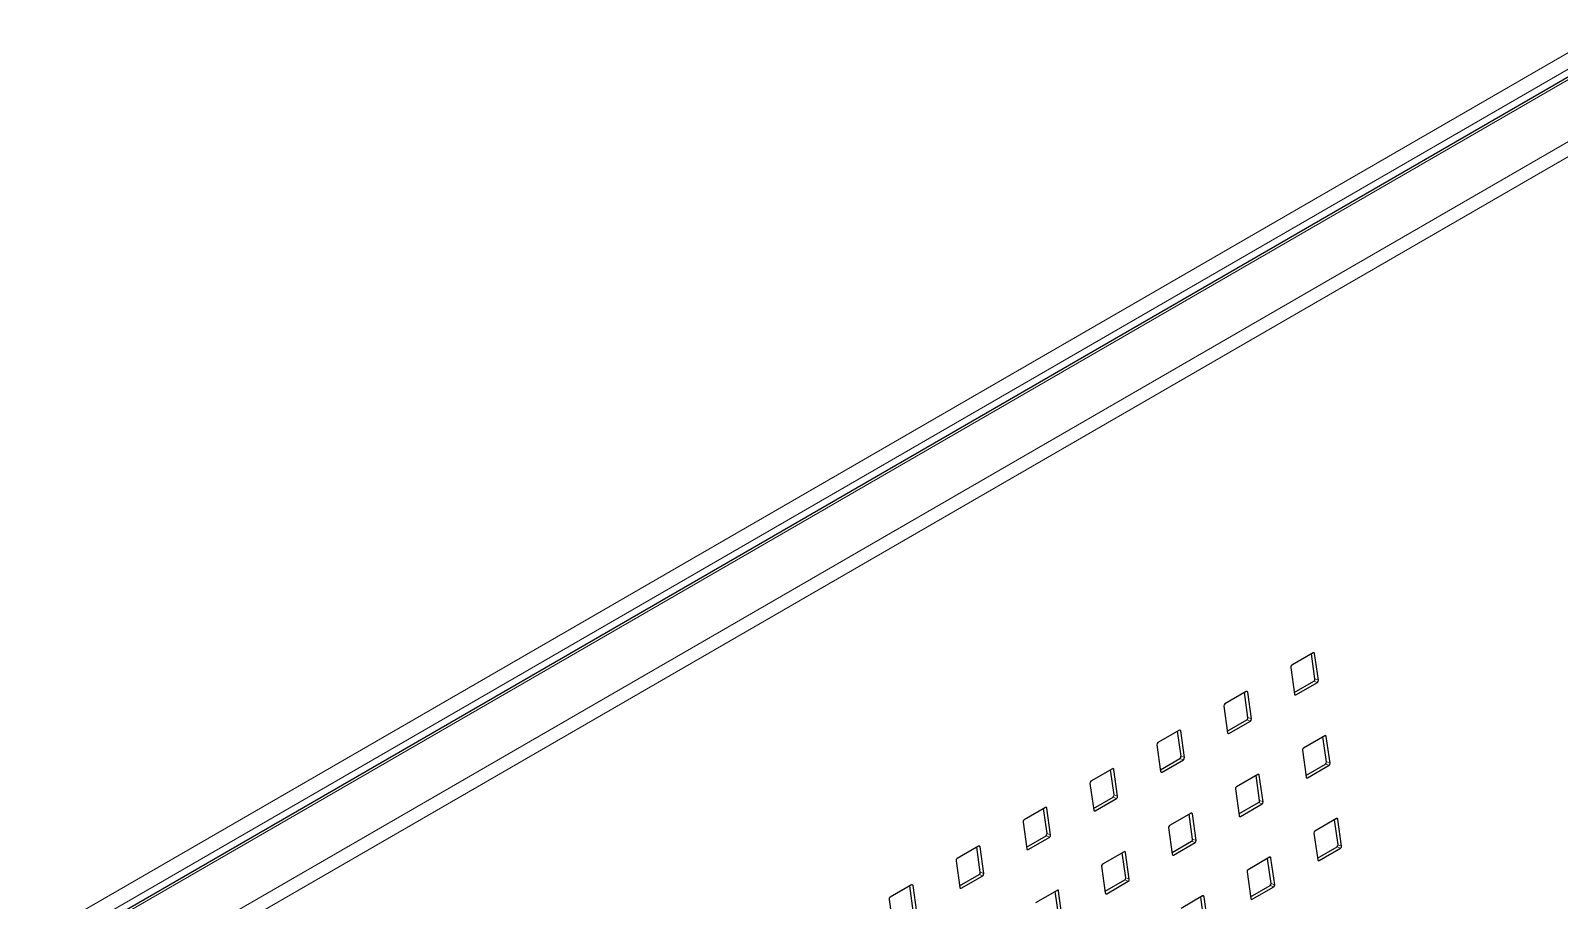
# Model space of a CAD drawing. Header units: millimetres. Extents: x -218071 to -203542, y 15363 to 51382.
# Drawn here: x -216897.22 to -216852, y 51111.26 to 51136.97 of the extents above; entities that cross this region are included whole.
import ezdxf

# ---------------------------------------------------------------- set-up
doc = ezdxf.new("R2010")
doc.units = ezdxf.units.MM
doc.header["$LTSCALE"] = 4
doc.layers.add('TPF-EQUIPEMENT', color=7, linetype='Continuous')

msp = doc.modelspace()

# ---------------------------------------------------------------- linework, layer by layer
at = {"layer": 'TPF-EQUIPEMENT', "color": 7, "linetype": 'Continuous', "lineweight": 25}
for p, q in [((-216812.005, 51158.526), (-216949.325, 51079.272)), ((-216859.278, 51118.577), (-216859.915, 51118.209)), ((-216859.231, 51117.805), (-216859.334, 51118.544)), ((-216859.126, 51117.766), (-216859.237, 51118.553)), ((-216859.944, 51118.145), (-216859.833, 51117.358)), ((-216861.258, 51117.434), (-216861.895, 51117.067)), ((-216861.106, 51116.623), (-216861.217, 51117.411)), ((-216859.84, 51117.406), (-216859.26, 51117.741)), ((-216859.792, 51117.334), (-216859.155, 51117.702)), ((-216861.924, 51117.003), (-216861.813, 51116.215)), ((-216861.211, 51116.662), (-216861.314, 51117.402)), ((-216861.82, 51116.263), (-216861.24, 51116.598)), ((-216861.772, 51116.192), (-216861.135, 51116.559)), ((-216863.238, 51116.291), (-216863.874, 51115.924)), ((-216863.19, 51115.519), (-216863.294, 51116.259)), ((-216863.086, 51115.48), (-216863.197, 51116.268)), ((-216858.934, 51116.126), (-216859.571, 51115.759)), ((-216858.887, 51115.355), (-216858.991, 51116.094)), ((-216858.782, 51115.315), (-216858.893, 51116.103)), ((-216863.904, 51115.86), (-216863.793, 51115.072)), ((-216859.6, 51115.695), (-216859.49, 51114.907)), ((-216865.218, 51115.149), (-216865.854, 51114.781)), ((-216863.8, 51115.12), (-216863.22, 51115.455)), ((-216863.752, 51115.049), (-216863.115, 51115.416)), ((-216859.496, 51114.955), (-216858.916, 51115.29)), ((-216859.448, 51114.884), (-216858.812, 51115.251)), ((-216865.884, 51114.717), (-216865.773, 51113.93)), ((-216865.17, 51114.377), (-216865.274, 51115.116)), ((-216865.066, 51114.338), (-216865.176, 51115.125)), ((-216860.914, 51114.984), (-216861.551, 51114.616)), ((-216860.867, 51114.212), (-216860.971, 51114.951)), ((-216860.762, 51114.173), (-216860.873, 51114.96)), ((-216865.78, 51113.978), (-216865.2, 51114.313)), ((-216865.732, 51113.906), (-216865.095, 51114.274)), ((-216861.58, 51114.552), (-216861.469, 51113.765)), ((-216867.198, 51114.006), (-216867.834, 51113.639)), ((-216867.15, 51113.234), (-216867.254, 51113.974)), ((-216867.046, 51113.195), (-216867.156, 51113.983)), ((-216862.894, 51113.841), (-216863.531, 51113.474)), ((-216862.847, 51113.069), (-216862.95, 51113.809)), ((-216862.742, 51113.03), (-216862.853, 51113.818)), ((-216861.476, 51113.813), (-216860.896, 51114.148)), ((-216861.428, 51113.741), (-216860.792, 51114.109)), ((-216867.863, 51113.575), (-216867.753, 51112.787)), ((-216863.56, 51113.41), (-216863.449, 51112.622)), ((-216858.591, 51113.676), (-216859.227, 51113.309)), ((-216858.543, 51112.904), (-216858.647, 51113.644)), ((-216858.439, 51112.865), (-216858.549, 51113.653)), ((-216867.76, 51112.835), (-216867.179, 51113.17)), ((-216867.711, 51112.764), (-216867.075, 51113.131)), ((-216863.456, 51112.67), (-216862.876, 51113.005)), ((-216863.408, 51112.599), (-216862.771, 51112.966)), ((-216859.256, 51113.245), (-216859.146, 51112.457)), ((-216869.843, 51112.432), (-216869.733, 51111.644)), ((-216869.178, 51112.863), (-216869.814, 51112.496)), ((-216869.13, 51112.091), (-216869.234, 51112.831)), ((-216869.026, 51112.052), (-216869.136, 51112.84)), ((-216864.874, 51112.698), (-216865.511, 51112.331)), ((-216864.827, 51111.926), (-216864.93, 51112.666)), ((-216864.722, 51111.887), (-216864.833, 51112.675)), ((-216860.571, 51112.533), (-216861.207, 51112.166)), ((-216860.523, 51111.762), (-216860.627, 51112.501)), ((-216860.419, 51111.723), (-216860.529, 51112.51)), ((-216859.152, 51112.505), (-216858.572, 51112.84)), ((-216859.104, 51112.434), (-216858.468, 51112.801)), ((-216869.74, 51111.692), (-216869.159, 51112.027)), ((-216869.691, 51111.621), (-216869.055, 51111.988)), ((-216865.54, 51112.267), (-216865.429, 51111.479)), ((-216861.236, 51112.102), (-216861.126, 51111.314)), ((-216871.158, 51111.721), (-216871.794, 51111.353)), ((-216871.11, 51110.949), (-216871.214, 51111.688)), ((-216871.006, 51110.91), (-216871.116, 51111.697)), ((-216866.854, 51111.556), (-216867.49, 51111.188)), ((-216866.702, 51110.745), (-216866.813, 51111.532)), ((-216865.436, 51111.527), (-216864.856, 51111.862)), ((-216865.388, 51111.456), (-216864.751, 51111.823)), ((-216861.132, 51111.363), (-216860.552, 51111.697)), ((-216861.084, 51111.291), (-216860.448, 51111.658)), ((-216871.823, 51111.289), (-216871.713, 51110.502)), ((-216866.806, 51110.784), (-216866.91, 51111.523)), ((-216862.55, 51111.391), (-216863.187, 51111.023)), ((-216862.503, 51110.619), (-216862.607, 51111.358)), ((-216862.398, 51110.58), (-216862.509, 51111.367))]:
    msp.add_line(p, q, dxfattribs=at)
at = {"layer": 'TPF-EQUIPEMENT', "color": 8, "linetype": 'Continuous', "lineweight": 18}
for p, q in [((-216949.213, 51079.261), (-216811.893, 51158.515)), ((-216949.725, 51079.761), (-216814.385, 51157.872)), ((-216949.609, 51079.338), (-216814.077, 51157.56)), ((-216947.623, 51078.344), (-216810.303, 51157.597)), ((-216947.414, 51078.021), (-216810.094, 51157.274)), ((-216859.286, 51118.572), (-216859.237, 51118.553)), ((-216861.266, 51117.429), (-216861.217, 51117.411)), ((-216859.26, 51117.741), (-216859.155, 51117.702)), ((-216859.231, 51117.805), (-216859.126, 51117.766)), ((-216859.831, 51117.349), (-216859.792, 51117.334)), ((-216861.24, 51116.598), (-216861.135, 51116.559)), ((-216861.211, 51116.662), (-216861.106, 51116.623)), ((-216863.246, 51116.287), (-216863.197, 51116.268)), ((-216861.811, 51116.206), (-216861.772, 51116.192)), ((-216858.943, 51116.122), (-216858.893, 51116.103)), ((-216863.22, 51115.455), (-216863.115, 51115.416)), ((-216863.19, 51115.519), (-216863.086, 51115.48)), ((-216858.916, 51115.29), (-216858.812, 51115.251)), ((-216858.887, 51115.355), (-216858.782, 51115.315)), ((-216865.226, 51115.144), (-216865.176, 51115.125)), ((-216863.791, 51115.064), (-216863.752, 51115.049)), ((-216860.923, 51114.979), (-216860.873, 51114.96)), ((-216859.487, 51114.899), (-216859.448, 51114.884)), ((-216865.2, 51114.313), (-216865.095, 51114.274)), ((-216865.17, 51114.377), (-216865.066, 51114.338)), ((-216867.206, 51114.001), (-216867.156, 51113.983)), ((-216865.771, 51113.921), (-216865.732, 51113.906)), ((-216862.902, 51113.836), (-216862.853, 51113.818)), ((-216860.896, 51114.148), (-216860.792, 51114.109)), ((-216860.867, 51114.212), (-216860.762, 51114.173)), ((-216861.467, 51113.756), (-216861.428, 51113.741)), ((-216858.599, 51113.671), (-216858.549, 51113.653)), ((-216867.179, 51113.17), (-216867.075, 51113.131)), ((-216867.15, 51113.234), (-216867.046, 51113.195)), ((-216862.876, 51113.005), (-216862.771, 51112.966)), ((-216862.847, 51113.069), (-216862.742, 51113.03)), ((-216858.543, 51112.904), (-216858.439, 51112.865)), ((-216869.186, 51112.858), (-216869.136, 51112.84)), ((-216867.751, 51112.778), (-216867.711, 51112.764)), ((-216864.882, 51112.694), (-216864.833, 51112.675)), ((-216863.447, 51112.613), (-216863.408, 51112.599)), ((-216860.579, 51112.529), (-216860.529, 51112.51)), ((-216859.144, 51112.448), (-216859.104, 51112.434)), ((-216858.572, 51112.84), (-216858.468, 51112.801)), ((-216869.159, 51112.027), (-216869.055, 51111.988)), ((-216869.13, 51112.091), (-216869.026, 51112.052)), ((-216871.166, 51111.716), (-216871.116, 51111.697)), ((-216869.731, 51111.636), (-216869.691, 51111.621)), ((-216866.862, 51111.551), (-216866.813, 51111.532)), ((-216864.856, 51111.862), (-216864.751, 51111.823)), ((-216864.827, 51111.926), (-216864.722, 51111.887)), ((-216860.552, 51111.697), (-216860.448, 51111.658)), ((-216860.523, 51111.762), (-216860.419, 51111.723)), ((-216865.427, 51111.471), (-216865.388, 51111.456)), ((-216862.559, 51111.386), (-216862.509, 51111.367)), ((-216861.124, 51111.306), (-216861.084, 51111.291))]:
    msp.add_line(p, q, dxfattribs=at)
at = {"layer": 'TPF-EQUIPEMENT', "color": 7, "linetype": 'Continuous', "lineweight": 25}
for centre, radius, start, end in [((-216859.264, 51118.554), 0.027, 358.9775, 122.2879), ((-216859.877, 51118.154), 0.0672, 123.9011, 187.1338), ((-216861.244, 51117.411), 0.027, 358.9775, 122.2879), ((-216859.297, 51117.796), 0.0672, 303.9011, 7.1338), ((-216859.193, 51117.757), 0.0672, 303.9011, 7.1338), ((-216861.857, 51117.011), 0.0672, 123.9011, 187.1338), ((-216859.806, 51117.357), 0.027, 178.9775, 302.2879), ((-216861.277, 51116.654), 0.0672, 303.9011, 7.1338), ((-216861.173, 51116.615), 0.0672, 303.9011, 7.1338), ((-216863.224, 51116.268), 0.027, 358.9775, 122.2879), ((-216861.786, 51116.214), 0.027, 178.9775, 302.2879), ((-216858.92, 51116.104), 0.027, 358.9775, 122.2879), ((-216863.837, 51115.868), 0.0672, 123.9011, 187.1338), ((-216859.533, 51115.703), 0.0672, 123.9011, 187.1338), ((-216865.203, 51115.126), 0.027, 358.9775, 122.2879), ((-216863.257, 51115.511), 0.0672, 303.9011, 7.1338), ((-216863.153, 51115.472), 0.0672, 303.9011, 7.1338), ((-216858.954, 51115.346), 0.0672, 303.9011, 7.1338), ((-216858.849, 51115.307), 0.0672, 303.9011, 7.1338), ((-216865.817, 51114.726), 0.0672, 123.9011, 187.1338), ((-216863.766, 51115.072), 0.027, 178.9775, 302.2879), ((-216860.9, 51114.961), 0.027, 358.9775, 122.2879), ((-216859.462, 51114.907), 0.027, 178.9775, 302.2879), ((-216865.237, 51114.368), 0.0672, 303.9011, 7.1338), ((-216865.133, 51114.329), 0.0672, 303.9011, 7.1338), ((-216861.513, 51114.561), 0.0672, 123.9011, 187.1338), ((-216867.183, 51113.983), 0.027, 358.9775, 122.2879), ((-216865.746, 51113.929), 0.027, 178.9775, 302.2879), ((-216862.88, 51113.818), 0.027, 358.9775, 122.2879), ((-216860.933, 51114.203), 0.0672, 303.9011, 7.1338), ((-216860.829, 51114.164), 0.0672, 303.9011, 7.1338), ((-216867.797, 51113.583), 0.0672, 123.9011, 187.1338), ((-216863.493, 51113.418), 0.0672, 123.9011, 187.1338), ((-216861.442, 51113.764), 0.027, 178.9775, 302.2879), ((-216858.576, 51113.653), 0.027, 358.9775, 122.2879), ((-216867.217, 51113.226), 0.0672, 303.9011, 7.1338), ((-216867.113, 51113.187), 0.0672, 303.9011, 7.1338), ((-216862.913, 51113.061), 0.0672, 303.9011, 7.1338), ((-216862.809, 51113.022), 0.0672, 303.9011, 7.1338), ((-216859.19, 51113.253), 0.0672, 123.9011, 187.1338), ((-216858.61, 51112.896), 0.0672, 303.9011, 7.1338), ((-216869.777, 51112.44), 0.0672, 123.9011, 187.1338), ((-216869.163, 51112.84), 0.027, 358.9775, 122.2879), ((-216867.726, 51112.786), 0.027, 178.9775, 302.2879), ((-216864.86, 51112.675), 0.027, 358.9775, 122.2879), ((-216863.422, 51112.622), 0.027, 178.9775, 302.2879), ((-216860.556, 51112.511), 0.027, 358.9775, 122.2879), ((-216859.119, 51112.457), 0.027, 178.9775, 302.2879), ((-216858.505, 51112.857), 0.0672, 303.9011, 7.1338), ((-216869.197, 51112.083), 0.0672, 303.9011, 7.1338), ((-216869.092, 51112.044), 0.0672, 303.9011, 7.1338), ((-216865.473, 51112.275), 0.0672, 123.9011, 187.1338), ((-216861.169, 51112.11), 0.0672, 123.9011, 187.1338), ((-216871.143, 51111.698), 0.027, 358.9775, 122.2879), ((-216869.706, 51111.644), 0.027, 178.9775, 302.2879), ((-216866.84, 51111.533), 0.027, 358.9775, 122.2879), ((-216864.893, 51111.918), 0.0672, 303.9011, 7.1338), ((-216864.789, 51111.879), 0.0672, 303.9011, 7.1338), ((-216860.59, 51111.753), 0.0672, 303.9011, 7.1338), ((-216860.485, 51111.714), 0.0672, 303.9011, 7.1338), ((-216871.757, 51111.297), 0.0672, 123.9011, 187.1338), ((-216865.402, 51111.479), 0.027, 178.9775, 302.2879), ((-216862.536, 51111.368), 0.027, 358.9775, 122.2879), ((-216861.099, 51111.314), 0.027, 178.9775, 302.2879)]:
    msp.add_arc(centre, radius, start, end, dxfattribs=at)

doc.saveas('drawing.dxf')
